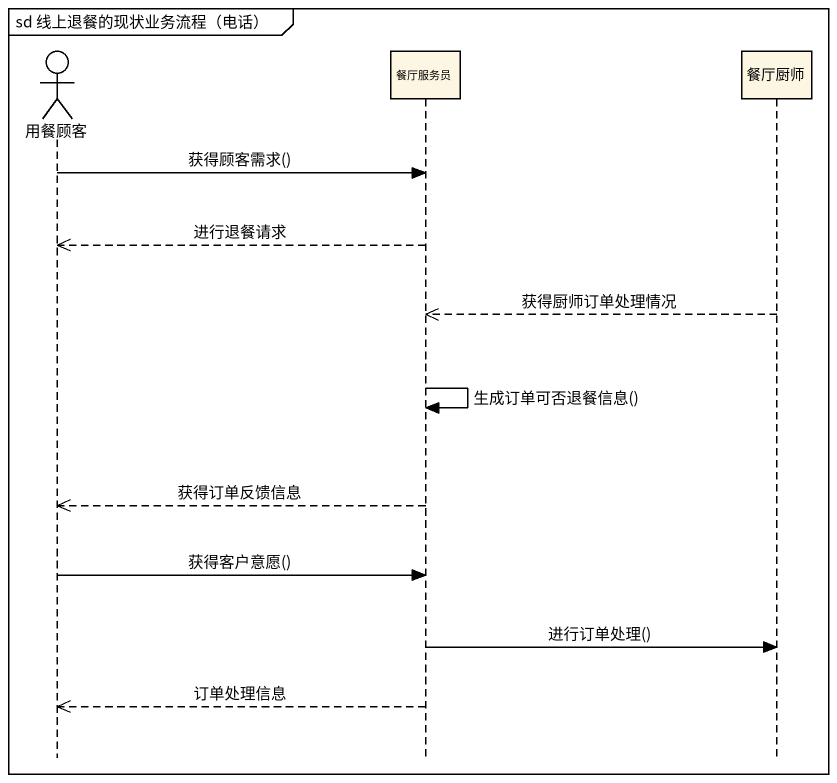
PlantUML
@startuml
mainframe sd 线上退餐的现状业务流程（电话）
hide footbox
actor 用餐顾客
participant 餐厅服务员
participant 餐厅厨师

用餐顾客 -> 餐厅服务员 : 获得顾客需求()
餐厅服务员 -->> 用餐顾客 : 进行退餐请求
餐厅厨师 -->> 餐厅服务员 : 获得厨师订单处理情况
餐厅服务员 -> 餐厅服务员 : 生成订单可否退餐信息()
餐厅服务员 -->> 用餐顾客 : 获得订单反馈信息
用餐顾客 -> 餐厅服务员 : 获得客户意愿()
餐厅服务员 -> 餐厅厨师 : 进行订单处理()
餐厅服务员 -->> 用餐顾客 : 订单处理信息
@enduml
